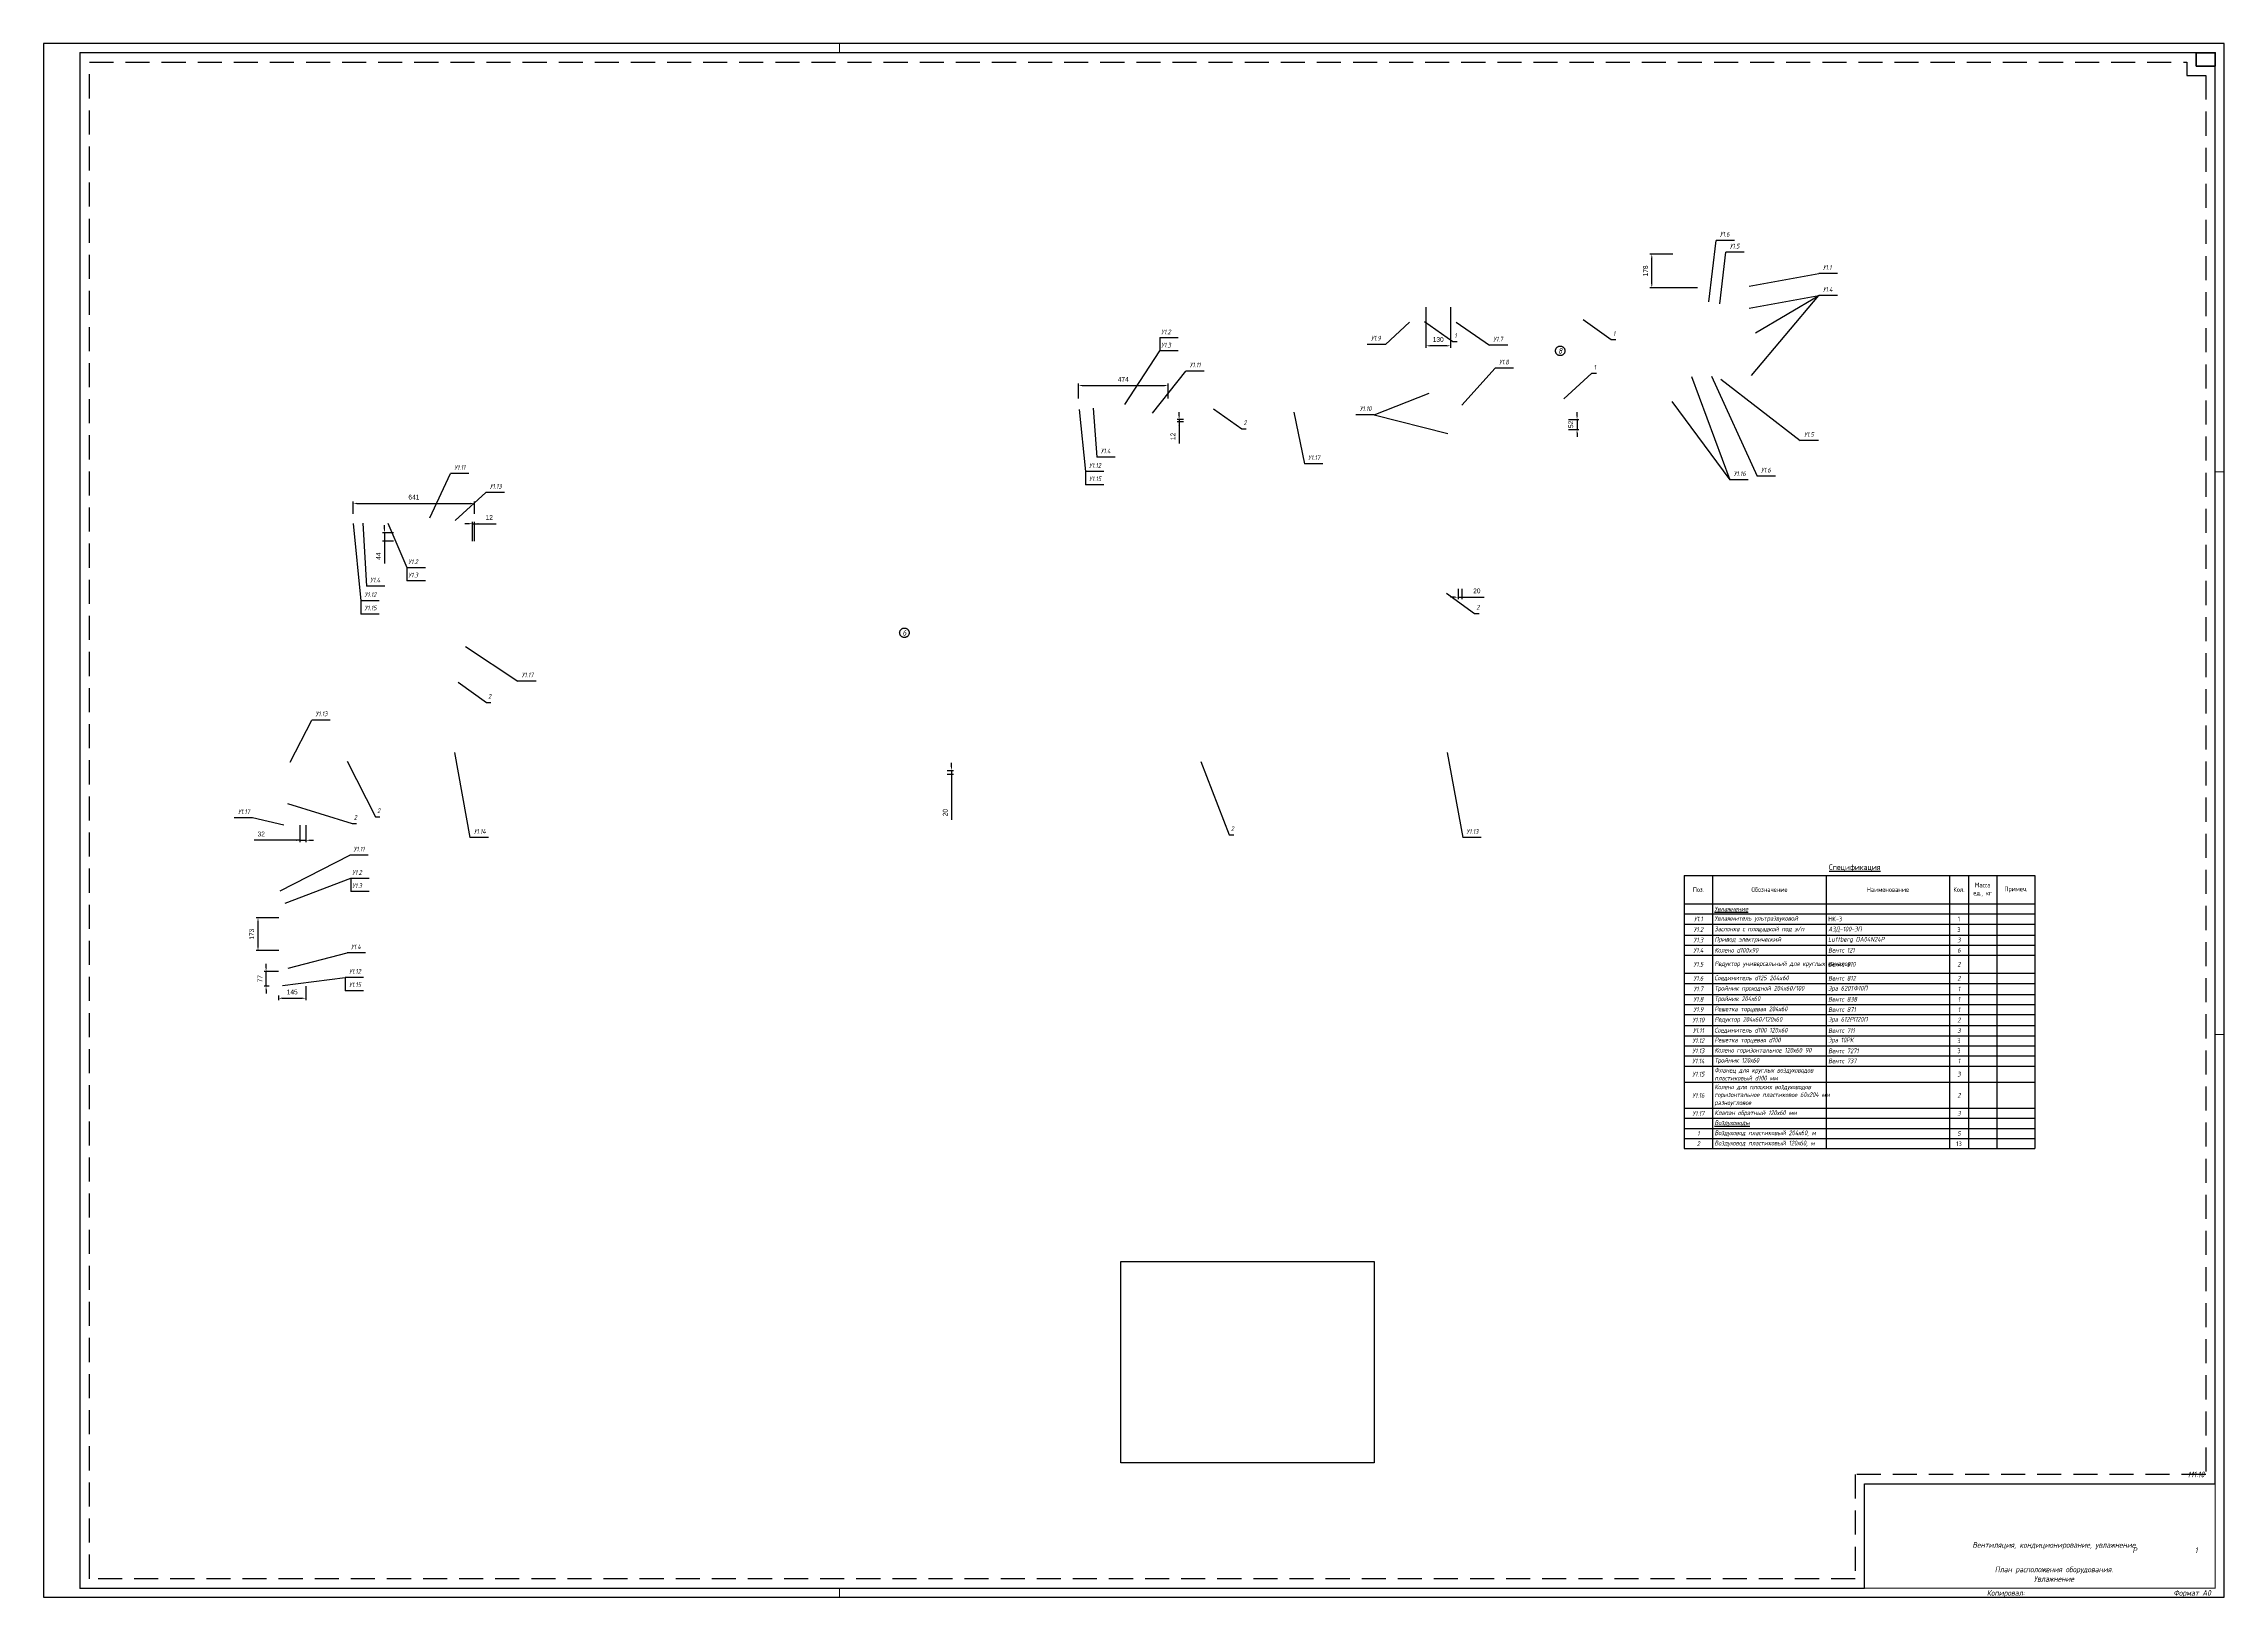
# Paper-space layout 'увлажнение' of a CAD drawing. Header units: millimetres. Extents: x 1744 to 2894, y -157 to 663.
# The model-space entities are those that its viewports show. They can reach past a viewport. Long polylines and large blocks are cut down to what shows.
import ezdxf
from ezdxf.enums import TextEntityAlignment as Align

# ---------------------------------------------------------------- set-up
doc = ezdxf.new("R2010")
doc.units = ezdxf.units.MM
doc.linetypes.add('DASHED', pattern=[19.05, 12.7, -6.35])
doc.layers.add('100 noprint', color=2, linetype='Continuous', plot=False)
doc.layers.add('23 Увлажнение', color=7, linetype='Continuous')
doc.layers.add('stamp', color=7, linetype='Continuous')
doc.styles.add('GOST typeA', font='GOST_A.TTF')
doc.styles.get("Standard").update_dxf_attribs({"font": 'Ubuntu-R.ttf'})
doc.styles.add('ГОСТ-ISOCPEUR', font='isocpeui.ttf', dxfattribs={"width": 0.8})
doc.dimstyles.new('ISO-25', dxfattribs={"dimtxt": 2.5, "dimasz": 2.5, "dimexe": 1.25, "dimexo": 0.625, "dimtad": 1, "dimtxsty": 'Standard', "dimcen": 2.5, "dimadec": 0, "dimazin": 0, "dimtfac": 1, "dimtmove": 0, "dimatfit": 3, "dimfxl": 1, "dimarcsym": 0})

# ---------------------------------------------------------------- blocks, each defined once
blk = doc.blocks.new('*T360')
at = {"color": 0, "lineweight": -2}
for p, q in [((0, 0), (185, 0)), ((0, 0), (0, -129.2)), ((15, 0), (15, -129.2)), ((75, 0), (75, -129.2)), ((140, 0), (140, -129.2)), ((150, 0), (150, -129.2)), ((165, 0), (165, -129.2)), ((185, 0), (185, -129.2)), ((0, -5.3), (185, -5.3)), ((0, -10.7), (185, -10.7)), ((0, -16.5), (185, -16.5)), ((0, -21.8), (185, -21.8)), ((0, -27.1), (185, -27.1)), ((0, -36.6), (185, -36.6)), ((0, -42), (185, -42)), ((0, -47.8), (185, -47.8)), ((0, -53.1), (185, -53.1)), ((0, -58.4), (185, -58.4)), ((0, -64.2), (185, -64.2)), ((0, -69.6), (185, -69.6)), ((0, -74.9), (185, -74.9)), ((0, -80.2), (185, -80.2)), ((0, -85.6), (185, -85.6)), ((0, -94.2), (185, -94.2)), ((0, -107.9), (185, -107.9)), ((0, -113.2), (185, -113.2)), ((0, -118.6), (185, -118.6)), ((0, -123.9), (185, -123.9)), ((0, -129.2), (185, -129.2))]:
    blk.add_line(p, q, dxfattribs=at)
at = {"color": 0, "char_height": 2.5}
for s, insert, width, attachment_point, style in [('{У1.1}', (7.5, -8), 13, 5, 'ГОСТ-ISOCPEUR'), ('{\\LУвлажнение}', (16, -2.7), 58, 4, 'ГОСТ-ISOCPEUR'), ('{Увлажнитель ультразвуковой}', (16, -8), 58, 4, 'ГОСТ-ISOCPEUR'), ('{НК-3}', (76, -8), 63, 4, 'GOST typeA'), ('{1}', (145, -8), 8, 5, 'GOST typeA'), ('{У1.2}', (7.5, -13.6), 13, 5, 'ГОСТ-ISOCPEUR'), ('{У1.3}', (7.5, -19.1), 13, 5, 'ГОСТ-ISOCPEUR'), ('{Заслонка с площадкой под э/п}', (16, -13.6), 58, 4, 'ГОСТ-ISOCPEUR'), ('{Привод электрический}', (16, -19.1), 58, 4, 'ГОСТ-ISOCPEUR'), ('{АЗД-100-ЭП}', (76, -13.6), 63, 4, 'ГОСТ-ISOCPEUR'), ('{Luftberg DA04N24P}', (76, -19.1), 63, 4, 'ГОСТ-ISOCPEUR'), ('{3}', (145, -13.6), 8, 5, 'GOST typeA'), ('{3}', (145, -19.1), 8, 5, 'ГОСТ-ISOCPEUR'), ('{У1.4}', (7.5, -24.5), 13, 5, 'ГОСТ-ISOCPEUR'), ('{У1.5}', (7.5, -31.9), 13, 5, 'ГОСТ-ISOCPEUR'), ('{Колено d100x90}', (16, -24.5), 58, 4, 'ГОСТ-ISOCPEUR'), ('{Редуктор универсальный для круглых каналов}', (16, -31.9), 58, 4, 'ГОСТ-ISOCPEUR'), ('{Вентс 121}', (76, -24.5), 63, 4, 'ГОСТ-ISOCPEUR'), ('{Вентс 310}', (76, -31.9), 63, 4, 'ГОСТ-ISOCPEUR'), ('{6}', (145, -24.5), 8, 5, 'ГОСТ-ISOCPEUR'), ('{2}', (145, -31.9), 8, 5, 'ГОСТ-ISOCPEUR'), ('{У1.6}', (7.5, -39.3), 13, 5, 'ГОСТ-ISOCPEUR'), ('{У1.7}', (7.5, -44.9), 13, 5, 'ГОСТ-ISOCPEUR'), ('{Соединитель d125 204x60}', (16, -39.3), 58, 4, 'ГОСТ-ISOCPEUR'), ('{Тройник проходной 204х60/100}', (16, -44.9), 58, 4, 'ГОСТ-ISOCPEUR'), ('{Эра 620ТФ10П}', (76, -44.9), 63, 4, 'ГОСТ-ISOCPEUR'), ('{Вентс 812}', (76, -39.3), 63, 4, 'ГОСТ-ISOCPEUR'), ('{2}', (145, -39.3), 8, 5, 'ГОСТ-ISOCPEUR'), ('{1}', (145, -44.9), 8, 5, 'ГОСТ-ISOCPEUR'), ('{У1.8}', (7.5, -50.4), 13, 5, 'ГОСТ-ISOCPEUR'), ('{У1.9}', (7.5, -55.8), 13, 5, 'ГОСТ-ISOCPEUR'), ('{Решетка торцевая 204х60}', (16, -55.8), 58, 4, 'ГОСТ-ISOCPEUR'), ('{Тройник 204х60}', (16, -50.4), 58, 4, 'ГОСТ-ISOCPEUR'), ('{Вентс 838}', (76, -50.4), 63, 4, 'ГОСТ-ISOCPEUR'), ('{Вентс 871}', (76, -55.8), 63, 4, 'ГОСТ-ISOCPEUR'), ('{1}', (145, -50.4), 8, 5, 'ГОСТ-ISOCPEUR'), ('{1}', (145, -55.8), 8, 5, 'ГОСТ-ISOCPEUR'), ('{У1.10}', (7.5, -61.3), 13, 5, 'ГОСТ-ISOCPEUR'), ('{У1.11}', (7.5, -66.9), 13, 5, 'ГОСТ-ISOCPEUR'), ('{Редуктор 204х60/120х60}', (16, -61.3), 58, 4, 'ГОСТ-ISOCPEUR'), ('{Соединитель d100 120x60}', (16, -66.9), 58, 4, 'ГОСТ-ISOCPEUR'), ('{Эра 612РП20П}', (76, -61.3), 63, 4, 'ГОСТ-ISOCPEUR'), ('{Вентс 711}', (76, -66.9), 63, 4, 'ГОСТ-ISOCPEUR'), ('{3}', (145, -66.9), 8, 5, 'ГОСТ-ISOCPEUR'), ('{2}', (145, -61.3), 8, 5, 'ГОСТ-ISOCPEUR'), ('{У1.12}', (7.5, -72.2), 13, 5, 'ГОСТ-ISOCPEUR'), ('{У1.13}', (7.5, -77.6), 13, 5, 'ГОСТ-ISOCPEUR'), ('{Решетка торцевая d100}', (16, -72.2), 58, 4, 'ГОСТ-ISOCPEUR'), ('{Колено горизонтальное 120х60 90}', (16, -77.6), 58, 4, 'ГОСТ-ISOCPEUR'), ('{Эра 10РК}', (76, -72.2), 63, 4, 'ГОСТ-ISOCPEUR'), ('{Вентс 7271}', (76, -77.6), 63, 4, 'ГОСТ-ISOCPEUR'), ('{3}', (145, -72.2), 8, 5, 'GOST typeA'), ('{3}', (145, -77.6), 8, 5, 'GOST typeA'), ('{У1.14}', (7.5, -82.9), 13, 5, 'ГОСТ-ISOCPEUR'), ('{У1.15}', (7.5, -89.9), 13, 5, 'ГОСТ-ISOCPEUR'), ('{{\\C256;Фланец для круглых воздуховодов пластиковый d100 мм}}', (16, -89.9), 58, 4, 'ГОСТ-ISOCPEUR'), ('{Тройник 120х60}', (16, -82.9), 58, 4, 'ГОСТ-ISOCPEUR'), ('{Вентс 737}', (76, -82.9), 63, 4, 'ГОСТ-ISOCPEUR'), ('{3}', (145, -89.9), 8, 5, 'ГОСТ-ISOCPEUR'), ('{1}', (145, -82.9), 8, 5, 'ГОСТ-ISOCPEUR'), ('{У1.16}', (7.5, -101.1), 13, 5, 'ГОСТ-ISOCPEUR'), ('{{\\C256;Колено для плоских воздуховодов горизонтальное пластиковое 60х204 мм разноугловое}}', (16, -101.1), 58, 4, 'ГОСТ-ISOCPEUR'), ('{2}', (145, -101.1), 8, 5, 'ГОСТ-ISOCPEUR'), ('{У1.17}', (7.5, -110.6), 13, 5, 'ГОСТ-ISOCPEUR'), ('{\\LВоздуховоды}', (16, -115.9), 58, 4, 'ГОСТ-ISOCPEUR'), ('{Клапан обратный 120х60 мм}', (16, -110.6), 58, 4, 'ГОСТ-ISOCPEUR'), ('{3}', (145, -110.6), 8, 5, 'ГОСТ-ISOCPEUR'), ('{2}', (7.5, -126.6), 13, 5, 'ГОСТ-ISOCPEUR'), ('{1}', (7.5, -121.2), 13, 5, 'ГОСТ-ISOCPEUR'), ('{Воздуховод пластиковый 204х60, м}', (16, -121.2), 58, 4, 'ГОСТ-ISOCPEUR'), ('{Воздуховод пластиковый 120х60, м}', (16, -126.6), 58, 4, 'ГОСТ-ISOCPEUR'), ('{13}', (145, -126.6), 8, 5, 'GOST typeA'), ('{5}', (145, -121.2), 8, 5, 'ГОСТ-ISOCPEUR')]:
    blk.add_mtext(s, dxfattribs=dict(at, insert=insert, width=width, attachment_point=attachment_point, style=style))
blk = doc.blocks.new('шапка спеки материалов')
at = {"color": 0, "ltscale": 100}
for p, q in [((0, 15), (185, 15)), ((0, 15), (0, 0)), ((15, 15), (15, 0)), ((75, 15), (75, 0)), ((140, 15), (140, 0)), ((150, 15), (150, 0)), ((165, 15), (165, 0)), ((185, 15), (185, 0)), ((0, 0), (185, 0))]:
    blk.add_line(p, q, dxfattribs=at)
at = {"color": 0, "ltscale": 100, "style": 'GOST typeA'}
for s, insert, char_height, width, attachment_point in [('{\\pxsm1,qc;\\LСпецификация}', (90, 17), 3, 108, 8), ('\\pxsm1,qc;Поз.', (7.5, 7.5), 2.5, 13, 5), ('\\pxsm1,qc;Обозначение', (45, 7.5), 2.5, 58, 5), ('\\pxsm1,qc;Наименование', (107.5, 7.5), 2.5, 63, 5), ('\\pxsm1,qc;Кол.', (145, 7.5), 2.5, 8, 5), ('\\pxsm1,qc;Масса\\Pед., кг', (157.5, 7.5), 2.5, 13, 5), ('\\pxsm1,qc;Примеч.', (175, 7.5), 2.5, 18, 5)]:
    blk.add_mtext(s, dxfattribs=dict(at, insert=insert, char_height=char_height, width=width, attachment_point=attachment_point))
blk = doc.blocks.new('*D377')
at = {"layer": '23 Увлажнение', "color": 0, "lineweight": -2}
for p, q in [((7869.7, -19009.5), (7869.7, -19098.5)), ((7901.2, -19009.5), (7901.2, -19098.5)), ((7869.7, -19088.5), (7627.7, -19088.5)), ((7849.7, -19088.5), (7829.7, -19088.5)), ((7869.7, -19088.5), (7901.2, -19088.5)), ((7921.2, -19088.5), (7941.2, -19088.5))]:
    blk.add_line(p, q, dxfattribs=at)
at = {"layer": '23 Увлажнение', "color": 0}
for points in [[(7849.7, -19091.9), (7849.7, -19085.2), (7869.7, -19088.5)], [(7921.2, -19085.2), (7921.2, -19091.9), (7901.2, -19088.5)]]:
    blk.add_solid(points, dxfattribs=at)
at = {"layer": 'Defpoints', "color": 0}
for p in [(7869.7, -19009.5), (7901.2, -19009.5), (7901.2, -19088.5)]:
    blk.add_point(p, dxfattribs=at)
at = {"layer": '23 Увлажнение', "color": 0, "linetype": 'Continuous', "insert": (7665.7, -19055.5), "char_height": 25, "attachment_point": 5}
blk.add_mtext('32', dxfattribs=at)
blk = doc.blocks.new('*D378')
at = {"layer": '23 Увлажнение', "color": 0, "lineweight": -2}
for p, q in [((11307.9, -18700.5), (11307.9, -18680.5)), ((11284.5, -18720.5), (11317.9, -18720.5)), ((11307.9, -18720.5), (11307.9, -18981)), ((11307.9, -18720.5), (11307.9, -18740.5)), ((11284.5, -18740.5), (11317.9, -18740.5)), ((11307.9, -18760.5), (11307.9, -18780.5))]:
    blk.add_line(p, q, dxfattribs=at)
at = {"layer": '23 Увлажнение', "color": 0}
for points in [[(11304.6, -18700.5), (11311.3, -18700.5), (11307.9, -18720.5)], [(11311.3, -18760.5), (11304.6, -18760.5), (11307.9, -18740.5)]]:
    blk.add_solid(points, dxfattribs=at)
at = {"layer": 'Defpoints', "color": 0}
for p in [(11284.5, -18720.5), (11284.5, -18740.5), (11307.9, -18740.5)]:
    blk.add_point(p, dxfattribs=at)
at = {"layer": '23 Увлажнение', "color": 0, "linetype": 'Continuous', "insert": (11274.9, -18942.6), "char_height": 25, "attachment_point": 5, "rotation": 90}
blk.add_mtext('20', dxfattribs=at)
blk = doc.blocks.new('*D379')
at = {"layer": '23 Увлажнение', "color": 0, "lineweight": -2}
for p, q in [((8779.7, -17510.5), (8779.7, -17408.2)), ((8791.2, -17510.5), (8791.2, -17408.2)), ((8759.7, -17418.2), (8739.7, -17418.2)), ((8779.7, -17418.2), (8905.9, -17418.2)), ((8779.7, -17418.2), (8791.2, -17418.2))]:
    blk.add_line(p, q, dxfattribs=at)
at = {"layer": '23 Увлажнение', "color": 0}
for points in [[(8759.7, -17421.5), (8759.7, -17414.8), (8779.7, -17418.2)], [(8811.2, -17414.8), (8811.2, -17421.5), (8791.2, -17418.2)]]:
    blk.add_solid(points, dxfattribs=at)
at = {"layer": 'Defpoints', "color": 0}
for p in [(8791.2, -17418.2), (8779.7, -17510.5), (8791.2, -17510.5)]:
    blk.add_point(p, dxfattribs=at)
at = {"layer": '23 Увлажнение', "color": 0, "linetype": 'Continuous', "insert": (8868.6, -17385.4), "char_height": 25, "attachment_point": 5}
blk.add_mtext('12', dxfattribs=at)
blk = doc.blocks.new('*D380')
at = {"layer": '23 Увлажнение', "color": 0, "lineweight": -2}
for p, q in [((13981.2, -17761.2), (13981.2, -17816)), ((14001.2, -17761.2), (14001.2, -17816)), ((13961.2, -17806), (13941.2, -17806)), ((13981.2, -17806), (14118.1, -17806)), ((13981.2, -17806), (14001.2, -17806))]:
    blk.add_line(p, q, dxfattribs=at)
at = {"layer": '23 Увлажнение', "color": 0}
for points in [[(13961.2, -17809.3), (13961.2, -17802.6), (13981.2, -17806)], [(14021.2, -17802.6), (14021.2, -17809.3), (14001.2, -17806)]]:
    blk.add_solid(points, dxfattribs=at)
at = {"layer": 'Defpoints', "color": 0}
for p in [(13981.2, -17761.2), (14001.2, -17761.2), (14001.2, -17806)]:
    blk.add_point(p, dxfattribs=at)
at = {"layer": '23 Увлажнение', "color": 0, "linetype": 'Continuous', "insert": (14079.7, -17772.9), "char_height": 25, "attachment_point": 5}
blk.add_mtext('20', dxfattribs=at)
blk = doc.blocks.new('*D381')
at = {"layer": '23 Увлажнение', "color": 0, "lineweight": -2}
for p, q in [((15114.3, -15995.5), (14993, -15995.5)), ((15003, -16153.5), (15003, -16015.5)), ((15244.2, -16173.5), (14993, -16173.5))]:
    blk.add_line(p, q, dxfattribs=at)
at = {"layer": '23 Увлажнение', "color": 0}
for points in [[(15006.4, -16015.5), (14999.7, -16015.5), (15003, -15995.5)], [(14999.7, -16153.5), (15006.4, -16153.5), (15003, -16173.5)]]:
    blk.add_solid(points, dxfattribs=at)
at = {"layer": 'Defpoints', "color": 0}
for p in [(15003, -15995.5), (15114.3, -15995.5), (15244.2, -16173.5)]:
    blk.add_point(p, dxfattribs=at)
at = {"layer": '23 Увлажнение', "color": 0, "linetype": 'Continuous', "insert": (14970, -16084.5), "char_height": 25, "attachment_point": 5, "rotation": 90}
blk.add_mtext('178', dxfattribs=at)
blk = doc.blocks.new('*D382')
at = {"layer": '23 Увлажнение', "color": 0, "lineweight": -2}
for p, q in [((13811.2, -16275.5), (13811.2, -16489.5)), ((13941.2, -16275.5), (13941.2, -16489.5)), ((13921.2, -16479.5), (13831.2, -16479.5))]:
    blk.add_line(p, q, dxfattribs=at)
at = {"layer": '23 Увлажнение', "color": 0}
for points in [[(13831.2, -16476.2), (13831.2, -16482.9), (13811.2, -16479.5)], [(13921.2, -16482.9), (13921.2, -16476.2), (13941.2, -16479.5)]]:
    blk.add_solid(points, dxfattribs=at)
at = {"layer": 'Defpoints', "color": 0}
for p in [(13811.2, -16275.5), (13941.2, -16275.5), (13811.2, -16479.5)]:
    blk.add_point(p, dxfattribs=at)
at = {"layer": '23 Увлажнение', "color": 0, "linetype": 'Continuous', "insert": (13876.2, -16446.5), "char_height": 25, "attachment_point": 5}
blk.add_mtext('130', dxfattribs=at)
blk = doc.blocks.new('*D386')
at = {"layer": '23 Увлажнение', "color": 0, "lineweight": -2}
for p, q in [((12508.8, -16849), (12508.8, -16829)), ((12531.2, -16869), (12498.8, -16869)), ((12508.8, -16869), (12508.8, -16995.2)), ((12508.8, -16869), (12508.8, -16880.5)), ((12531.2, -16880.5), (12498.8, -16880.5)), ((12508.8, -16900.5), (12508.8, -16920.5))]:
    blk.add_line(p, q, dxfattribs=at)
at = {"layer": '23 Увлажнение', "color": 0}
for points in [[(12505.5, -16849), (12512.1, -16849), (12508.8, -16869)], [(12512.1, -16900.5), (12505.5, -16900.5), (12508.8, -16880.5)]]:
    blk.add_solid(points, dxfattribs=at)
at = {"layer": 'Defpoints', "color": 0}
for p in [(12531.2, -16869), (12508.8, -16880.5), (12531.2, -16880.5)]:
    blk.add_point(p, dxfattribs=at)
at = {"layer": '23 Увлажнение', "color": 0, "linetype": 'Continuous', "insert": (12476, -16957.8), "char_height": 25, "attachment_point": 5, "rotation": 90}
blk.add_mtext('12', dxfattribs=at)
blk = doc.blocks.new('*D387')
at = {"layer": '23 Увлажнение', "color": 0, "lineweight": -2}
for p, q in [((11977.2, -16758), (11977.2, -16679.3)), ((12451.2, -16758), (12451.2, -16679.3)), ((11997.2, -16689.3), (12431.2, -16689.3))]:
    blk.add_line(p, q, dxfattribs=at)
at = {"layer": '23 Увлажнение', "color": 0}
for points in [[(11997.2, -16686), (11997.2, -16692.7), (11977.2, -16689.3)], [(12431.2, -16692.7), (12431.2, -16686), (12451.2, -16689.3)]]:
    blk.add_solid(points, dxfattribs=at)
at = {"layer": 'Defpoints', "color": 0}
for p in [(12451.2, -16689.3), (11977.2, -16758), (12451.2, -16758)]:
    blk.add_point(p, dxfattribs=at)
at = {"layer": '23 Увлажнение', "color": 0, "linetype": 'Continuous', "insert": (12214.2, -16656.8), "char_height": 25, "attachment_point": 5}
blk.add_mtext('474', dxfattribs=at)
blk = doc.blocks.new('*D388')
at = {"layer": '23 Увлажнение', "color": 0, "lineweight": -2}
for p, q in [((14608.7, -16849), (14608.7, -16829)), ((14563.4, -16869), (14618.7, -16869)), ((14608.7, -16869), (14608.7, -16920.5)), ((14563.4, -16920.5), (14618.7, -16920.5)), ((14608.7, -16940.5), (14608.7, -16960.5))]:
    blk.add_line(p, q, dxfattribs=at)
at = {"layer": '23 Увлажнение', "color": 0}
for points in [[(14605.3, -16849), (14612, -16849), (14608.7, -16869)], [(14612, -16940.5), (14605.3, -16940.5), (14608.7, -16920.5)]]:
    blk.add_solid(points, dxfattribs=at)
at = {"layer": 'Defpoints', "color": 0}
for p in [(14563.4, -16869), (14563.4, -16920.5), (14608.7, -16920.5)]:
    blk.add_point(p, dxfattribs=at)
at = {"layer": '23 Увлажнение', "color": 0, "linetype": 'Continuous', "insert": (14575.6, -16894.7), "char_height": 25, "attachment_point": 5, "rotation": 90}
blk.add_mtext('52', dxfattribs=at)
blk = doc.blocks.new('*D392')
at = {"layer": '23 Увлажнение', "color": 0, "lineweight": -2}
for p, q in [((7758.7, -19497.5), (7638.5, -19497.5)), ((7648.5, -19517.5), (7648.5, -19650.5)), ((7758.7, -19670.5), (7638.5, -19670.5))]:
    blk.add_line(p, q, dxfattribs=at)
at = {"layer": '23 Увлажнение', "color": 0}
for points in [[(7651.8, -19517.5), (7645.1, -19517.5), (7648.5, -19497.5)], [(7645.1, -19650.5), (7651.8, -19650.5), (7648.5, -19670.5)]]:
    blk.add_solid(points, dxfattribs=at)
at = {"layer": 'Defpoints', "color": 0}
for p in [(7758.7, -19497.5), (7648.5, -19670.5), (7758.7, -19670.5)]:
    blk.add_point(p, dxfattribs=at)
at = {"layer": '23 Увлажнение', "color": 0, "linetype": 'Continuous', "insert": (7615.4, -19584), "char_height": 25, "attachment_point": 5, "rotation": 90}
blk.add_mtext('173', dxfattribs=at)
blk = doc.blocks.new('*D393')
at = {"layer": '23 Увлажнение', "color": 0, "lineweight": -2}
for p, q in [((7691.1, -19760.5), (7691.1, -19740.5)), ((7756.7, -19780.5), (7681.1, -19780.5)), ((7691.1, -19857.5), (7691.1, -19780.5)), ((7706.7, -19857.5), (7681.1, -19857.5)), ((7691.1, -19877.5), (7691.1, -19897.5))]:
    blk.add_line(p, q, dxfattribs=at)
at = {"layer": '23 Увлажнение', "color": 0}
for points in [[(7687.8, -19760.5), (7694.5, -19760.5), (7691.1, -19780.5)], [(7694.5, -19877.5), (7687.8, -19877.5), (7691.1, -19857.5)]]:
    blk.add_solid(points, dxfattribs=at)
at = {"layer": 'Defpoints', "color": 0}
for p in [(7691.1, -19780.5), (7756.7, -19780.5), (7706.7, -19857.5)]:
    blk.add_point(p, dxfattribs=at)
at = {"layer": '23 Увлажнение', "color": 0, "linetype": 'Continuous', "insert": (7658.6, -19819), "char_height": 25, "attachment_point": 5, "rotation": 90}
blk.add_mtext('77', dxfattribs=at)
blk = doc.blocks.new('*D394')
at = {"layer": '23 Увлажнение', "color": 0, "lineweight": -2}
for p, q in [((7901.2, -19857.5), (7901.2, -19931.9)), ((7756.7, -19907.5), (7756.7, -19931.9)), ((7776.7, -19921.9), (7881.2, -19921.9))]:
    blk.add_line(p, q, dxfattribs=at)
at = {"layer": '23 Увлажнение', "color": 0}
for points in [[(7776.7, -19918.6), (7776.7, -19925.2), (7756.7, -19921.9)], [(7881.2, -19925.2), (7881.2, -19918.6), (7901.2, -19921.9)]]:
    blk.add_solid(points, dxfattribs=at)
at = {"layer": 'Defpoints', "color": 0}
for p in [(7901.2, -19857.5), (7756.7, -19907.5), (7901.2, -19921.9)]:
    blk.add_point(p, dxfattribs=at)
at = {"layer": '23 Увлажнение', "color": 0, "linetype": 'Continuous', "insert": (7829, -19889.1), "char_height": 25, "attachment_point": 5}
blk.add_mtext('145', dxfattribs=at)
blk = doc.blocks.new('*D395')
at = {"layer": '23 Увлажнение', "color": 0, "lineweight": -2}
for p, q in [((8316.2, -17446.5), (8316.2, -17426.5)), ((8362.7, -17466.5), (8306.2, -17466.5)), ((8316.2, -17466.5), (8316.2, -17628.2)), ((8316.2, -17466.5), (8316.2, -17510.5)), ((8362.7, -17510.5), (8306.2, -17510.5))]:
    blk.add_line(p, q, dxfattribs=at)
at = {"layer": '23 Увлажнение', "color": 0}
for points in [[(8312.9, -17446.5), (8319.5, -17446.5), (8316.2, -17466.5)], [(8319.5, -17530.5), (8312.9, -17530.5), (8316.2, -17510.5)]]:
    blk.add_solid(points, dxfattribs=at)
at = {"layer": 'Defpoints', "color": 0}
for p in [(8362.7, -17466.5), (8316.2, -17510.5), (8362.7, -17510.5)]:
    blk.add_point(p, dxfattribs=at)
at = {"layer": '23 Увлажнение', "color": 0, "linetype": 'Continuous', "insert": (8283.7, -17589.4), "char_height": 25, "attachment_point": 5, "rotation": 90}
blk.add_mtext('44', dxfattribs=at)
blk = doc.blocks.new('*D396')
at = {"layer": '23 Увлажнение', "color": 0, "lineweight": -2}
for p, q in [((8150.7, -17366.5), (8150.7, -17301.2)), ((8791.2, -17366.5), (8791.2, -17301.2)), ((8170.7, -17311.2), (8771.2, -17311.2))]:
    blk.add_line(p, q, dxfattribs=at)
at = {"layer": '23 Увлажнение', "color": 0}
for points in [[(8170.7, -17307.8), (8170.7, -17314.5), (8150.7, -17311.2)], [(8771.2, -17314.5), (8771.2, -17307.8), (8791.2, -17311.2)]]:
    blk.add_solid(points, dxfattribs=at)
at = {"layer": 'Defpoints', "color": 0}
for p in [(8791.2, -17311.2), (8150.7, -17366.5), (8791.2, -17366.5)]:
    blk.add_point(p, dxfattribs=at)
at = {"layer": '23 Увлажнение', "color": 0, "linetype": 'Continuous', "insert": (8471, -17278.3), "char_height": 25, "attachment_point": 5}
blk.add_mtext('641', dxfattribs=at)

msp = doc.modelspace()

# ---------------------------------------------------------------- linework, layer by layer
for centre in [(11059.3, -14936.7), (14519.9, -16506.3), (11059.3, -17993.6)]:
    msp.add_circle(centre, 25)
at = {"layer": '23 Увлажнение'}
for p, q in [((15304.1, -16247.3), (15342, -15923.3)), ((15438.9, -15923.3), (15342, -15923.3)), ((15362.3, -16258.1), (15394.1, -15986.4)), ((15491, -15986.4), (15394.1, -15986.4)), ((15517.5, -16165.3), (15885.2, -16098.9)), ((15982.1, -16098.9), (15885.2, -16098.9)), ((15517.5, -16281.3), (15885.2, -16214.9)), ((15528.8, -16635.7), (15885.2, -16214.9)), ((15550.7, -16411.6), (15885.2, -16214.9)), ((15982.1, -16214.9), (15885.2, -16214.9)), ((13724, -16354.6), (13598.5, -16472)), ((13971.1, -16354.6), (14146.9, -16477.1)), ((12407.5, -16436.2), (12504.4, -16436.2)), ((12407.5, -16436.2), (12407.5, -16506.2)), ((13598.5, -16472), (13501.6, -16472)), ((14243.8, -16477.1), (14146.9, -16477.1)), ((12222.3, -16789), (12407.5, -16506.2)), ((12504.4, -16506.2), (12407.5, -16506.2)), ((14000, -16793.7), (14176.7, -16598.3)), ((14273.6, -16598.3), (14176.7, -16598.3)), ((12368.7, -16835.8), (12544.5, -16612.9)), ((12641.4, -16612.9), (12544.5, -16612.9)), ((15212.8, -16641.9), (15415, -17187.2)), ((15317.5, -16639.4), (15559.2, -17168.2)), ((15367.6, -16655.2), (15786.6, -16979.8)), ((13538.4, -16844.1), (13829.1, -16729.5)), ((15108, -16773), (15415, -17187.2)), ((12055.9, -16809.2), (12075, -17066.6)), ((11982.3, -16815.8), (12014.1, -17143.7)), ((13113.5, -16830.5), (13169.9, -17102.1)), ((13538.4, -16844.1), (13441.5, -16844.1)), ((13538.4, -16844.1), (13926.1, -16941.6)), ((15883.5, -16979.8), (15786.6, -16979.8)), ((12172, -17066.6), (12075, -17066.6)), ((13266.8, -17102.1), (13169.9, -17102.1)), ((12111, -17143.7), (12014.1, -17143.7)), ((12014.1, -17143.7), (12014.1, -17213.7)), ((8555.6, -17386.9), (8664.8, -17153.9)), ((8761.7, -17153.9), (8664.8, -17153.9)), ((15656.1, -17168.2), (15559.2, -17168.2)), ((15511.9, -17187.2), (15415, -17187.2)), ((12111, -17213.7), (12014.1, -17213.7)), ((8689.1, -17400.6), (8851.5, -17253.1)), ((8948.4, -17253.1), (8851.5, -17253.1)), ((8150.7, -17416.5), (8190.8, -17824.9)), ((8201.6, -17415), (8220.8, -17747.7)), ((8334.1, -17416.2), (8434.6, -17649.2)), ((8434.6, -17649.2), (8531.5, -17649.2)), ((8434.6, -17649.2), (8434.6, -17719.2)), ((8531.5, -17719.2), (8434.6, -17719.2)), ((8317.7, -17747.7), (8220.8, -17747.7)), ((8287.7, -17824.9), (8190.8, -17824.9)), ((8190.8, -17824.9), (8190.8, -17894.9)), ((8287.7, -17894.9), (8190.8, -17894.9)), ((8743.2, -18066.9), (9019.6, -18248.4)), ((9116.5, -18248.4), (9019.6, -18248.4)), ((7818, -18676.9), (7932.1, -18454)), ((8029, -18454), (7932.1, -18454)), ((8685.7, -18626), (8767, -19074.4)), ((13923.8, -18626), (14005.1, -19074.4)), ((7620.2, -18969.7), (7523.3, -18969.7)), ((7784.2, -19009.2), (7620.2, -18969.7)), ((8863.9, -19074.4), (8767, -19074.4)), ((14102, -19074.4), (14005.1, -19074.4)), ((7766.2, -19355.7), (8132.7, -19167.9)), ((8229.6, -19167.9), (8132.7, -19167.9)), ((7792.3, -19420.9), (8138.8, -19288.5)), ((8138.8, -19288.5), (8235.7, -19288.5)), ((8138.8, -19288.5), (8138.8, -19358.5)), ((8235.7, -19358.5), (8138.8, -19358.5)), ((7807.5, -19763.6), (8118.9, -19683.2)), ((8215.8, -19683.2), (8118.9, -19683.2)), ((7777.9, -19855.2), (8109, -19812.8)), ((8205.9, -19812.8), (8109, -19812.8)), ((8109, -19812.8), (8109, -19882.8)), ((8205.9, -19882.8), (8109, -19882.8))]:
    msp.add_line(p, q, dxfattribs=at)
for points in [[(13803.6, -16351.3), (13952.4, -16457.4), (13976.4, -16457.4)], [(14640.7, -16341), (14789.4, -16447.2), (14813.5, -16447.2)], [(14538.3, -16759.9), (14687, -16624.6), (14711.1, -16624.6)], [(12690.7, -16811.5), (12839.4, -16917.7), (12863.5, -16917.7)], [(13919.5, -17785.1), (14068.3, -17891.3), (14092.3, -17891.3)], [(8705.1, -18255.1), (8853.9, -18361.2), (8877.9, -18361.2)], [(8119.4, -18670.5), (8268.1, -18964.6), (8292.2, -18964.6)], [(12624.3, -18672.8), (12773.1, -19059.2), (12797.1, -19059.2)], [(7804.2, -18894), (8144.8, -19000.2), (8168.9, -19000.2)]]:
    msp.add_lwpolyline(points, dxfattribs=at)

# ---------------------------------------------------------------- texts
at = {"style": 'ГОСТ-ISOCPEUR', "width": 0.8}
for s, p in [('4', (11059.3, -14936.7)), ('8', (14519.9, -16506.3)), ('6', (11059.3, -17993.6))]:
    msp.add_text(s, height=30, dxfattribs=at).set_placement(p, align=Align.MIDDLE)
at = {"layer": '23 Увлажнение', "linetype": 'Continuous', "lineweight": 35, "style": 'ГОСТ-ISOCPEUR', "width": 0.8}
for s, p in [('У1.6', (15362, -15903.3)), ('У1.5', (15414.1, -15966.4)), ('У1.1', (15905.2, -16078.9)), ('У1.4', (15905.2, -16194.9)), ('У1.2', (12414.7, -16418.7)), ('1', (14798.5, -16427.8)), ('1', (13961.5, -16438.1)), ('У1.9', (13521.6, -16452)), ('У1.7', (14166.9, -16457.1)), ('У1.3', (12414.7, -16488.7)), ('У1.8', (14196.7, -16578.3)), ('У1.11', (12564.5, -16592.9)), ('1', (14696.1, -16605.2)), ('У1.10', (13461.5, -16824.1)), ('2', (12848.5, -16898.3)), ('У1.5', (15806.6, -16959.8)), ('У1.4', (12095, -17046.6)), ('У1.17', (13189.9, -17082.1)), ('У1.12', (12034.1, -17123.7)), ('У1.11', (8684.8, -17133.9)), ('У1.6', (15579.2, -17148.2)), ('У1.16', (15435, -17167.2)), ('У1.15', (12034.1, -17193.7)), ('У1.13', (8871.5, -17233.1)), ('У1.2', (8441.9, -17631.7)), ('У1.3', (8441.9, -17701.7)), ('У1.4', (8240.8, -17727.7)), ('У1.12', (8210.8, -17804.9)), ('2', (14077.4, -17871.9)), ('У1.15', (8210.8, -17874.9)), ('У1.17', (9039.6, -18228.4)), ('2', (8863, -18341.9)), ('У1.13', (7952.1, -18434)), ('У1.17', (7543.3, -18949.7)), ('2', (8277.2, -18945.3)), ('2', (8153.9, -18980.8)), ('2', (12782.2, -19039.9)), ('У1.14', (8787, -19054.4)), ('У1.13', (14025.1, -19054.4)), ('У1.11', (8152.7, -19147.9)), ('У1.2', (8146.1, -19271)), ('У1.3', (8146.1, -19341)), ('У1.4', (8138.9, -19663.2)), ('У1.12', (8129, -19792.8)), ('У1.15', (8129, -19862.8))]:
    msp.add_text(s, height=25, dxfattribs=at).set_placement(p)

# ---------------------------------------------------------------- dimensions: what is measured, and where the dimension line sits
at = {"layer": '23 Увлажнение'}
for base, p1, p2, picture, middle in [((15003, -15995.5), (15244.2, -16173.5), (15114.3, -15995.5), '*D381', (15003, -16084.5)), ((12508.7918328, -16880.4979331), (12531.2344026, -16868.9979331), (12531.2344026, -16880.4979331), '*D386', (12508.7918328, -16957.831988)), ((14608.665578, -16920.4979331), (14563.4486338, -16868.9979331), (14563.4486338, -16920.4979331), '*D388', (14608.665578, -16894.7479331)), ((11307.9, -18740.5), (11284.5, -18720.5), (11284.5, -18740.5), '*D378', (11307.9, -18942.6))]:
    dim = msp.add_linear_dim(base=base, p1=p1, p2=p2, angle=90, dimstyle='ISO-25', override={"dimtxt": 25, "dimasz": 20, "dimexe": 10, "dimexo": 0, "dimgap": 20, "dimdec": 0}, dxfattribs=at)
    dim.commit()
    dim.dimension.update_dxf_attribs({"geometry": picture, "text_midpoint": middle, "dimtype": 160})
for base, p1, p2, picture, middle in [((13811.2, -16479.5), (13941.2, -16275.5), (13811.2, -16275.5), '*D382', (13876.2, -16446.5)), ((8791.2344026, -17311.1731966), (8150.7344026, -17366.4979331), (8791.2344026, -17366.4979331), '*D396', (8470.9844026, -17278.3485213)), ((8791.2344026, -17418.1650704), (8779.7344026, -17510.4979331), (8791.2344026, -17510.4979331), '*D379', (8868.5684575, -17385.3764701)), ((14001.2, -17806), (13981.2, -17761.2), (14001.2, -17761.2), '*D380', (14079.7, -17772.9)), ((7901.2344026, -19921.9074953), (7756.7344026, -19907.4979331), (7901.2344026, -19857.4979331), '*D394', (7828.9844026, -19889.1369326))]:
    dim = msp.add_linear_dim(base=base, p1=p1, p2=p2, dimstyle='ISO-25', override={"dimtxt": 25, "dimasz": 20, "dimexe": 10, "dimexo": 0, "dimgap": 20, "dimdec": 0}, dxfattribs=at)
    dim.commit()
    dim.dimension.update_dxf_attribs({"geometry": picture, "text_midpoint": middle})
for base, p1, p2, picture, middle in [((12451.2, -16689.3), (11977.2, -16758), (12451.2, -16758), '*D387', (12214.2, -16689.3)), ((7901.2344026, -19088.549383), (7869.7344026, -19009.4979331), (7901.2344026, -19009.4979331), '*D377', (7665.7197328, -19088.549383))]:
    dim = msp.add_linear_dim(base=base, p1=p1, p2=p2, dimstyle='ISO-25', override={"dimtxt": 25, "dimasz": 20, "dimexe": 10, "dimexo": 0, "dimgap": 20, "dimdec": 0}, dxfattribs=at)
    dim.commit()
    dim.dimension.update_dxf_attribs({"geometry": picture, "text_midpoint": middle, "dimtype": 160})
for base, p1, p2, picture, middle in [((8316.2, -17510.5), (8362.7, -17466.5), (8362.7, -17510.5), '*D395', (8283.7, -17589.4)), ((7648.5, -19670.5), (7758.7, -19497.5), (7758.7, -19670.5), '*D392', (7615.4, -19584)), ((7691.1, -19780.5), (7706.7, -19857.5), (7756.7, -19780.5), '*D393', (7658.6, -19819))]:
    dim = msp.add_linear_dim(base=base, p1=p1, p2=p2, angle=90, dimstyle='ISO-25', override={"dimtxt": 25, "dimasz": 20, "dimexe": 10, "dimexo": 0, "dimgap": 20, "dimdec": 0}, dxfattribs=at)
    dim.commit()
    dim.dimension.update_dxf_attribs({"geometry": picture, "text_midpoint": middle})

psp = doc.layouts.new('увлажнение')

# ---------------------------------------------------------------- linework, layer by layer
for p, q in [((2894.3, 663), (1743.6, 663)), ((2894.3, -156.7), (2894.3, 663)), ((1743.6, -156.7), (2894.3, -156.7))]:
    psp.add_line(p, q)
at = {"const_width": 0.48}
psp.add_lwpolyline([(1762.8, -151.9), (2889.5, -151.9), (2889.5, 658.2), (1762.8, 658.2)], close=True, dxfattribs=at)
at = {"lineweight": 50}
psp.add_lwpolyline([(2879.5, 651.2), (2889.5, 651.2), (2889.5, 658.2), (2879.5, 658.2)], close=True, dxfattribs=at)
at = {"layer": '100 noprint'}
psp.add_line((1743.6, 663), (1743.6, -156.7), dxfattribs=at)
at = {"layer": '100 noprint', "linetype": 'DASHED', "lineweight": -2}
psp.add_lwpolyline([(1767.8, 653.2), (2874.5, 653.2), (2874.5, 646.2), (2884.5, 646.2), (2884.5, -91.9), (2699.5, -91.9), (2699.5, -146.9), (1767.8, -146.9)], close=True, dxfattribs=at)
at = {"layer": '100 noprint', "color": 1}
psp.add_lwpolyline([(2312.1, -85.8), (2312.1, 20.4), (2445.7, 20.4), (2445.7, -85.8)], close=True, dxfattribs=at)
at = {"layer": 'stamp', "lineweight": 0}
for p, q in [((2163.6, 658), (2163.6, 663)), ((2894.3, 437.1), (2889.3, 437.1)), ((2894.3, 140.2), (2889.3, 140.2)), ((2163.6, -156.7), (2163.6, -151.7))]:
    psp.add_line(p, q, dxfattribs=at)
at = {"layer": 'stamp'}
psp.add_lwpolyline([(1762.8, -151.9), (2704.5, -151.9), (2704.5, -96.9), (2889.5, -96.9), (2889.5, 658.2), (1762.8, 658.2)], close=True, dxfattribs=at)

# ---------------------------------------------------------------- block references
for name in ['шапка спеки материалов', '*T360']:
    psp.add_blockref(name, (2609.3, 209.2))

# ---------------------------------------------------------------- texts
at = {"layer": 'stamp', "lineweight": 35, "style": 'ГОСТ-ISOCPEUR', "width": 0.8}
for s, p in [('Копировал:', (2769, -155.9)), ('Формат А0', (2867.5, -155.9))]:
    psp.add_text(s, height=3, dxfattribs=at).set_placement(p)
at = {"layer": 'stamp', "ltscale": 100, "char_height": 3, "attachment_point": 4, "style": 'ГОСТ-ISOCPEUR'}
for s, insert, width in [('{\\pxqc;М1:10}', (2869.5, -91.9), 20), ('{\\pxqc;Р}', (2839.5, -131.9), 15), ('\\pxqc;1', (2869.5, -131.9), 20)]:
    psp.add_mtext(s, dxfattribs=dict(at, insert=insert, width=width))
at = {"layer": 'stamp', "lineweight": 35, "char_height": 3, "width": 70.157, "attachment_point": 5, "style": 'ГОСТ-ISOCPEUR'}
for s, insert in [('{Вентиляция, кондиционирование, увлажнение}', (2804.4, -129.5)), ('{План расположения оборудования.\\PУвлажнение}', (2804.4, -144.5))]:
    psp.add_mtext(s, dxfattribs=dict(at, insert=insert))

# ---------------------------------------------------------------- viewports
at = {"layer": '0', "color": 1, "lineweight": -2, "view_target_point": (-644.7, -34795.9)}
vp = psp.add_viewport(center=(2326.2, 253.1), size=(1116.7, 800.163), view_center_point=(12987.6, 15811.4), view_height=8001.625, status=3, dxfattribs=at)
vp.dxf.flags = 0x10000  # cut along an outline
vp.dxf.clipping_boundary_handle = psp.add_lwpolyline([(1767.8, 653.2), (2874.5, 653.2), (2874.5, 646.2), (2884.5, 646.2), (2884.5, -91.9), (2699.5, -91.9), (2699.5, -146.9), (1767.8, -146.9)], format="xyb", close=True, dxfattribs={"invisible": 1}).dxf.handle
at = {"layer": '100 noprint', "color": 1, "view_target_point": (27231, 212.9)}
vp = psp.add_viewport(center=(2378.9, -32.7), size=(133.6, 106.18), view_center_point=(-15916.4, -1883.7), view_height=106.18, dxfattribs=at)
vp.dxf.flags = 0x10000  # cut along an outline
vp.dxf.clipping_boundary_handle = psp.add_lwpolyline([(2312.1, -85.8), (2312.1, 20.4), (2445.7, 20.4), (2445.7, -85.8)], format="xyb", close=True, dxfattribs={"invisible": 1}).dxf.handle

doc.saveas('drawing.dxf')
